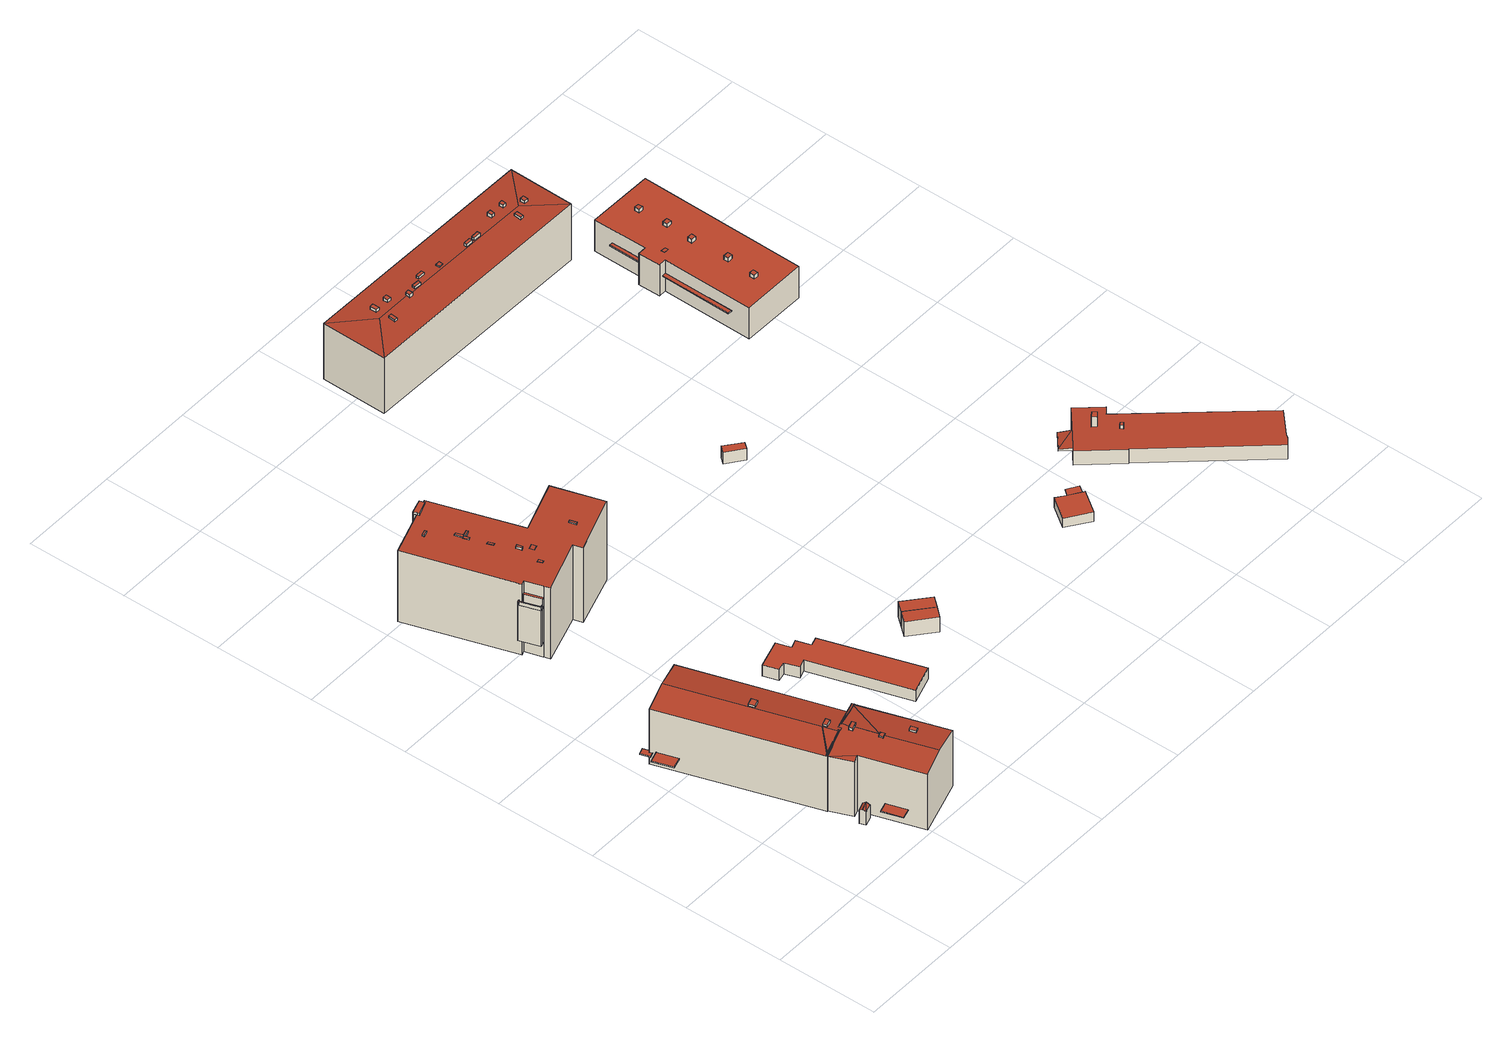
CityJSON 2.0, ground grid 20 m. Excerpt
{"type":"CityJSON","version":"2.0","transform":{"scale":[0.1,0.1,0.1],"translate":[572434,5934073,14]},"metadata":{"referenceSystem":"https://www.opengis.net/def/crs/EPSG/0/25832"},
"CityObjects":{
"building1":{"type":"Building","attributes":{"Grundfläche 2D":"2.529711","Grundhöhe NN":"16.022"},"geometry":[{"type":"Solid","lod":"3","boundaries":[[[[0,1,2]],[[3,0,4,5]],[[0,3,1]],[[4,0,2,6,7]],[[5,4,7,8]],[[1,3,5,8,9]],[[2,1,9,6]],[[7,6,9,8]]]],"semantics":{"surfaces":[{"type":"RoofSurface"},{"type":"WallSurface"},{"type":"GroundSurface"}],"values":[[0,0,0,1,1,1,1,2]]}}]},
"building2":{"type":"Building","attributes":{"Grundfläche 2D":"562.585446","Grundhöhe NN":"16.022"},"children":["building2-1","building2-2","building2-3","building2-4","building2-5","building2-6","building2-7","building2-8","building2-9","building2-10"],"geometry":[{"type":"Solid","lod":"3","boundaries":[[[[10,11,12]],[[13,14,15,16,17,18,17,19]],[[14,20,21,22,23,24,25,18,17,16,15]],[[26,27,28,12,11,29,30,13,19,17,18,25,24,23,31,32]],[[33,34,35,36,35,37]],[[38,39,40,34,33,37]],[[26,32,41,42,43,44,45,34,40,39,38,46,27]],[[45,47,36,35,34]],[[10,12,48,49]],[[11,10,49,50]],[[29,11,50,51,30]],[[14,13,30,51,52]],[[20,14,52,53]],[[21,20,53,54]],[[22,21,54,55]],[[42,41,32,31,23,22,55,56,43]],[[48,12,28,27,46,38,37,35,36,57,58]],[[44,43,56,59]],[[60,47,45,44,59,61,62]],[[61,57,36,47,60,62]],[[49,48,58,57,61,59,56,55,54,53,52,51,50]]]],"semantics":{"surfaces":[{"type":"RoofSurface"},{"type":"WallSurface"},{"type":"GroundSurface"}],"values":[[0,0,0,0,0,0,0,0,1,1,1,1,1,1,1,1,1,1,1,1,2]]}}]},
"building2-1":{"type":"BuildingInstallation","parents":["building2"],"geometry":[{"type":"MultiSurface","lod":"3","boundaries":[[[63,64,65,66,67,68,69]],[[70,67,66,65,64,71,72,19]],[[68,67,70,73]],[[73,17,74,63,69,68]],[[64,63,74,71]]],"semantics":{"surfaces":[{"type":"RoofSurface"},{"type":"WallSurface"}],"values":[0,1,1,1,1]}}]},
"building2-2":{"type":"BuildingInstallation","parents":["building2"],"geometry":[{"type":"MultiSurface","lod":"3","boundaries":[[[75,76,77,78,79,80]],[[81,82,76,75]],[[82,18,77,76]],[[18,83,78,77]],[[79,78,83,84]],[[25,85,81,75,80,79,84]]],"semantics":{"surfaces":[{"type":"RoofSurface"},{"type":"WallSurface"}],"values":[0,1,1,1,1,1]}}]},
"building2-3":{"type":"BuildingInstallation","parents":["building2"],"geometry":[{"type":"MultiSurface","lod":"3","boundaries":[[[86,24,31]],[[24,23,31]],[[87,23,24]],[[88,23,87,89,90,91,92,93]],[[94,91,90,89,87,24,86,24,16]],[[94,15,21,22,93,92,91]],[[23,88,93,22]]],"semantics":{"surfaces":[{"type":"RoofSurface"},{"type":"WallSurface"}],"values":[0,0,0,0,1,1,1]}}]},
"building2-4":{"type":"BuildingInstallation","parents":["building2"],"geometry":[{"type":"MultiSurface","lod":"3","boundaries":[[[95,96,97,98]],[[98,97,99,100]],[[95,98,100,101]],[[96,95,101,102]],[[97,96,102,99]]],"semantics":{"surfaces":[{"type":"RoofSurface"},{"type":"WallSurface"}],"values":[0,1,1,1,1]}}]},
"building2-5":{"type":"BuildingInstallation","parents":["building2"],"geometry":[{"type":"MultiSurface","lod":"3","boundaries":[[[103,104,105,106]],[[106,105,107,108]],[[103,106,108,109]],[[109,110,104,103]],[[105,104,110,107]]],"semantics":{"surfaces":[{"type":"RoofSurface"},{"type":"WallSurface"}],"values":[0,1,1,1,1]}}]},
"building2-6":{"type":"BuildingInstallation","parents":["building2"],"geometry":[{"type":"MultiSurface","lod":"3","boundaries":[[[111,112,113,39,33,114,115,35,116,38]],[[46,117,118,113,112,111]],[[33,119,115,114,33,39,113,118,39]],[[35,37,38,46,111,38,116]]],"semantics":{"surfaces":[{"type":"RoofSurface"},{"type":"WallSurface"}],"values":[0,1,1,1]}}]},
"building2-7":{"type":"BuildingInstallation","parents":["building2"],"geometry":[{"type":"MultiSurface","lod":"3","boundaries":[[[120,121,122,123]],[[124,125,123,122]],[[120,123,125,126]],[[121,120,126,127]],[[127,124,122,121]]],"semantics":{"surfaces":[{"type":"RoofSurface"},{"type":"WallSurface"}],"values":[0,1,1,1,1]}}]},
"building2-8":{"type":"BuildingInstallation","parents":["building2"],"geometry":[{"type":"MultiSurface","lod":"3","boundaries":[[[128,129,130,131]],[[132,133,131,130]],[[133,134,128,131]],[[134,135,129,128]],[[135,132,130,129]],[[135,134,133,132]]],"semantics":{"surfaces":[{"type":"RoofSurface"},{"type":"WallSurface"},{"type":"OuterCeilingSurface"}],"values":[0,1,1,1,1,2]}}]},
"building2-9":{"type":"BuildingInstallation","parents":["building2"],"geometry":[{"type":"MultiSurface","lod":"3","boundaries":[[[136,137,138,139,60,140]],[[62,141,140,60]],[[142,143,139,138]],[[141,144,136,140]],[[144,145,137,136]],[[145,142,138,137]],[[143,62,60,139]],[[143,142,145,144,141,62]]],"semantics":{"surfaces":[{"type":"RoofSurface"},{"type":"WallSurface"},{"type":"OuterCeilingSurface"}],"values":[0,1,1,1,1,1,1,2]}}]},
"building2-10":{"type":"BuildingInstallation","parents":["building2"],"geometry":[{"type":"MultiSurface","lod":"3","boundaries":[[[146,147,148,149]],[[146,150,151,147]],[[148,147,151,152]],[[149,148,152,153]],[[146,149,153,150]],[[151,150,153,152]]],"semantics":{"surfaces":[{"type":"RoofSurface"},{"type":"WallSurface"},{"type":"OuterCeilingSurface"}],"values":[0,1,1,1,1,2]}}]},
"building3":{"type":"Building","attributes":{"Grundfläche 2D":"429.213525","Grundhöhe NN":"15.948"},"children":["building3-1","building3-2","building3-3","building3-4","building3-5","building3-6","building3-7","building3-8","building3-9","building3-10","building3-11","building3-12"],"geometry":[{"type":"Solid","lod":"3","boundaries":[[[[154,155,156]],[[157,158,159,160,161,162,163,154,156,155,164,165,166,167,168,169,170,171,172,173,174]],[[175,176,177,178,179,180,181,182,183,184]],[[160,159,185,186]],[[161,160,186,187]],[[162,161,187,188]],[[163,162,188,189]],[[190,164,155,154,191,192]],[[154,163,189,191]],[[179,178,167,166,165,164,190,193,194,195,196,197,198,180]],[[176,199,169,168,167,178,177]],[[200,201,202,203,196,195]],[[169,199,176,175,184,204,171,170]],[[205,206,207,202,201,208]],[[204,184,206,205,171]],[[172,171,205,209]],[[173,172,209,210]],[[174,173,210,211]],[[157,174,211,212]],[[158,157,212,213]],[[159,158,213,185]],[[184,183,214,206]],[[183,182,215,214]],[[181,180,198,216]],[[182,181,216,215]],[[208,201,200,195,194,193,190,192,191,189,188,187,186,185,213,212,211,210,209,205]],[[202,207,206,214,215,216,198,197,196,203]]]],"semantics":{"surfaces":[{"type":"RoofSurface"},{"type":"WallSurface"},{"type":"GroundSurface"}],"values":[[0,0,0,1,1,1,1,1,1,1,1,1,1,1,1,1,1,1,1,1,1,1,1,1,1,2,2]]}}]},
"building3-1":{"type":"BuildingInstallation","parents":["building3"],"geometry":[{"type":"MultiSurface","lod":"3","boundaries":[[[217,218,219,220,221,222,223]],[[222,224,225,223]],[[226,227,218,217,223,225]],[[227,228,219,218]],[[220,219,228,229]]],"semantics":{"surfaces":[{"type":"RoofSurface"},{"type":"WallSurface"}],"values":[0,1,1,1,1]}}]},
"building3-2":{"type":"BuildingInstallation","parents":["building3"],"geometry":[{"type":"MultiSurface","lod":"3","boundaries":[[[230,231,232,233]],[[233,232,234,235]],[[230,233,235,236]],[[231,230,236,237]],[[232,231,237,234]]],"semantics":{"surfaces":[{"type":"RoofSurface"},{"type":"WallSurface"}],"values":[0,1,1,1,1]}}]},
"building3-3":{"type":"BuildingInstallation","parents":["building3"],"geometry":[{"type":"MultiSurface","lod":"3","boundaries":[[[222,221,238,239,240]],[[221,241,242,238]],[[242,243,239,238]],[[243,244,240,239]],[[244,224,222,240]]],"semantics":{"surfaces":[{"type":"RoofSurface"},{"type":"WallSurface"}],"values":[0,1,1,1,1]}}]},
"building3-4":{"type":"BuildingInstallation","parents":["building3"],"geometry":[{"type":"MultiSurface","lod":"3","boundaries":[[[245,246,247,248]],[[249,248,247,220,229]],[[249,250,245,248]],[[241,221,246,245,250]],[[221,220,247,246]]],"semantics":{"surfaces":[{"type":"RoofSurface"},{"type":"WallSurface"}],"values":[0,1,1,1,1]}}]},
"building3-5":{"type":"BuildingInstallation","parents":["building3"],"geometry":[{"type":"MultiSurface","lod":"3","boundaries":[[[251,252,253,254]],[[253,252,255,256]],[[254,253,256,257]],[[251,254,257,258]],[[252,251,258,255]]],"semantics":{"surfaces":[{"type":"RoofSurface"},{"type":"WallSurface"}],"values":[0,1,1,1,1]}}]},
"building3-6":{"type":"BuildingInstallation","parents":["building3"],"geometry":[{"type":"MultiSurface","lod":"3","boundaries":[[[259,260,261,262,263,264,265]],[[266,263,262,261,267,268]],[[266,161,162,264,263]],[[162,163,265,264]],[[156,260,259,265,163,154]],[[156,267,261,260]]],"semantics":{"surfaces":[{"type":"RoofSurface"},{"type":"WallSurface"}],"values":[0,1,1,1,1,1]}}]},
"building3-7":{"type":"BuildingInstallation","parents":["building3"],"geometry":[{"type":"MultiSurface","lod":"3","boundaries":[[[269,270,271,272]],[[272,271,273]],[[269,272,273,274]],[[269,274,270]]],"semantics":{"surfaces":[{"type":"RoofSurface"},{"type":"WallSurface"}],"values":[0,1,1,1]}}]},
"building3-8":{"type":"BuildingInstallation","parents":["building3"],"geometry":[{"type":"MultiSurface","lod":"3","boundaries":[[[275,276,277,278]],[[275,278,279,280]],[[278,277,281,279]],[[276,275,280,282]],[[277,276,282,281]]],"semantics":{"surfaces":[{"type":"RoofSurface"},{"type":"WallSurface"}],"values":[0,1,1,1,1]}}]},
"building3-9":{"type":"BuildingInstallation","parents":["building3"],"geometry":[{"type":"MultiSurface","lod":"3","boundaries":[[[283,284,285,286]],[[286,285,287,288]],[[283,286,288,289]],[[284,283,289,290]],[[285,284,290,287]]],"semantics":{"surfaces":[{"type":"RoofSurface"},{"type":"WallSurface"}],"values":[0,1,1,1,1]}}]},
"building3-10":{"type":"BuildingInstallation","parents":["building3"],"geometry":[{"type":"MultiSurface","lod":"3","boundaries":[[[291,292,293,294]],[[291,294,295,296]],[[292,291,296,297]],[[294,293,298,295]],[[293,292,297,298]]],"semantics":{"surfaces":[{"type":"RoofSurface"},{"type":"WallSurface"}],"values":[0,1,1,1,1]}}]},
"building3-11":{"type":"BuildingInstallation","parents":["building3"],"geometry":[{"type":"MultiSurface","lod":"3","boundaries":[[[199,299,300,301,204,302]],[[177,299,199,176]],[[303,304,300,299,177]],[[304,305,301,300]],[[184,204,301,305,183]],[[175,176,199,302,204,184]]],"semantics":{"surfaces":[{"type":"RoofSurface"},{"type":"WallSurface"}],"values":[0,1,1,1,1,1]}}]},
"building3-12":{"type":"BuildingInstallation","parents":["building3"],"geometry":[{"type":"MultiSurface","lod":"3","boundaries":[[[306,305,304,307,308,309,310,311]],[[303,312,307,304]],[[312,313,308,307]],[[313,179,309,308]],[[180,310,309,179]],[[180,181,311,310]],[[181,182,306,311]],[[182,183,305,306]]],"semantics":{"surfaces":[{"type":"RoofSurface"},{"type":"WallSurface"}],"values":[0,1,1,1,1,1,1,1]}}]},
"building4":{"type":"Building","attributes":{"Grundfläche 2D":"149.484600","Grundhöhe NN":"15.418"},"geometry":[{"type":"Solid","lod":"3","boundaries":[[[[314,315,316,317,318,319,320,321,322,323,324,325]],[[326,327,322,321]],[[327,328,323,322]],[[328,329,324,323]],[[329,330,325,324]],[[330,331,314,325]],[[331,332,315,314]],[[332,333,316,315]],[[333,334,317,316]],[[334,335,318,317]],[[335,336,319,318]],[[336,337,320,319]],[[337,326,321,320]],[[328,327,326,337,336,335,334,333,332,331,330,329]]]],"semantics":{"surfaces":[{"type":"RoofSurface"},{"type":"WallSurface"},{"type":"GroundSurface"}],"values":[[0,1,1,1,1,1,1,1,1,1,1,1,1,2]]}}]},
"building5":{"type":"Building","attributes":{"Grundfläche 2D":"14.480461","Grundhöhe NN":"15.631"},"geometry":[{"type":"Solid","lod":"3","boundaries":[[[[338,339,340,341]],[[342,343,341,340]],[[343,344,338,341]],[[344,345,339,338]],[[345,342,340,339]],[[345,344,343,342]]]],"semantics":{"surfaces":[{"type":"RoofSurface"},{"type":"WallSurface"},{"type":"GroundSurface"}],"values":[[0,1,1,1,1,2]]}}]},
"building6":{"type":"Building","attributes":{"Grundfläche 2D":"14.903330","Grundhöhe NN":"15.633"},"geometry":[{"type":"Solid","lod":"3","boundaries":[[[[346,339,338,347]],[[344,348,347,338]],[[348,349,346,347]],[[349,345,339,346]],[[345,344,338,339]],[[345,349,348,344]]]],"semantics":{"surfaces":[{"type":"RoofSurface"},{"type":"WallSurface"},{"type":"GroundSurface"}],"values":[[0,1,1,1,1,2]]}}]},
"building7":{"type":"Building","attributes":{"Grundfläche 2D":"6.438020","Grundhöhe NN":"15.010"},"geometry":[{"type":"Solid","lod":"3","boundaries":[[[[350,351,352,353]],[[354,355,353,352]],[[355,356,350,353]],[[356,357,351,350]],[[357,354,352,351]],[[357,356,355,354]]]],"semantics":{"surfaces":[{"type":"RoofSurface"},{"type":"WallSurface"},{"type":"GroundSurface"}],"values":[[0,1,1,1,1,2]]}}]},
"building8":{"type":"Building","attributes":{"Grundfläche 2D":"27.639063","Grundhöhe NN":"15.184"},"children":["building8-1"],"geometry":[{"type":"Solid","lod":"3","boundaries":[[[[358,359,360,361,362,363]],[[359,358,364,365]],[[360,359,365,366]],[[361,360,366,367]],[[363,362,361,367,364,358]],[[367,366,365,364]]]],"semantics":{"surfaces":[{"type":"RoofSurface"},{"type":"WallSurface"},{"type":"GroundSurface"}],"values":[[0,1,1,1,1,2]]}}]},
"building8-1":{"type":"BuildingInstallation","parents":["building8"],"geometry":[{"type":"MultiSurface","lod":"3","boundaries":[[[368,369,363,362]],[[370,371,362,363]],[[371,372,368,362]],[[372,373,369,368]],[[373,370,363,369]],[[373,372,371,370]]],"semantics":{"surfaces":[{"type":"RoofSurface"},{"type":"WallSurface"},{"type":"OuterCeilingSurface"}],"values":[0,1,1,1,1,2]}}]},
"building9":{"type":"Building","attributes":{"Grundfläche 2D":"626.751858","Grundhöhe NN":"14.824"},"children":["building9-1","building9-2","building9-3","building9-4","building9-5","building9-6","building9-7","building9-8","building9-9","building9-10","building9-11","building9-12","building9-13"],"geometry":[{"type":"Solid","lod":"3","boundaries":[[[[374,375,376]],[[375,377,378,379,380,376]],[[377,375,374,381,379,378]],[[380,379,381]],[[382,383,374,376]],[[383,384,381,374]],[[384,385,380,381]],[[385,382,376,380]],[[385,384,383,382]]]],"semantics":{"surfaces":[{"type":"RoofSurface"},{"type":"WallSurface"},{"type":"GroundSurface"}],"values":[[0,0,0,0,1,1,1,1,2]]}}]},
"building9-1":{"type":"BuildingInstallation","parents":["building9"],"geometry":[{"type":"MultiSurface","lod":"3","boundaries":[[[386,387,388,389]],[[389,388,390,391]],[[386,389,391,392]],[[387,386,392,393]],[[388,387,393,390]]],"semantics":{"surfaces":[{"type":"RoofSurface"},{"type":"WallSurface"}],"values":[0,1,1,1,1]}}]},
"building9-2":{"type":"BuildingInstallation","parents":["building9"],"geometry":[{"type":"MultiSurface","lod":"3","boundaries":[[[394,395,396,397,398]],[[399,400,396,395]],[[398,397,396,400,378,401]],[[401,402,394,398]],[[399,395,394,402,377]]],"semantics":{"surfaces":[{"type":"RoofSurface"},{"type":"WallSurface"}],"values":[0,1,1,1,1]}}]},
"building9-3":{"type":"BuildingInstallation","parents":["building9"],"geometry":[{"type":"MultiSurface","lod":"3","boundaries":[[[403,404,405,406]],[[405,404,407,408]],[[406,405,408,409]],[[403,406,409,410]],[[404,403,410,407]]],"semantics":{"surfaces":[{"type":"RoofSurface"},{"type":"WallSurface"}],"values":[0,1,1,1,1]}}]},
"building9-4":{"type":"BuildingInstallation","parents":["building9"],"geometry":[{"type":"MultiSurface","lod":"3","boundaries":[[[411,412,413,414]],[[414,413,415,416]],[[411,414,416,417]],[[412,411,417,418]],[[413,412,418,415]]],"semantics":{"surfaces":[{"type":"RoofSurface"},{"type":"WallSurface"}],"values":[0,1,1,1,1]}}]},
"building9-5":{"type":"BuildingInstallation","parents":["building9"],"geometry":[{"type":"MultiSurface","lod":"3","boundaries":[[[419,420,421,422]],[[422,421,423,424]],[[419,422,424,425]],[[420,419,425,426]],[[421,420,426,423]]],"semantics":{"surfaces":[{"type":"RoofSurface"},{"type":"WallSurface"}],"values":[0,1,1,1,1]}}]},
"building9-6":{"type":"BuildingInstallation","parents":["building9"],"geometry":[{"type":"MultiSurface","lod":"3","boundaries":[[[427,428,429,430]],[[428,427,431,432]],[[430,429,433,434]],[[427,430,434,431]],[[429,428,432,433]]],"semantics":{"surfaces":[{"type":"RoofSurface"},{"type":"WallSurface"}],"values":[0,1,1,1,1]}}]},
"building9-7":{"type":"BuildingInstallation","parents":["building9"],"geometry":[{"type":"MultiSurface","lod":"3","boundaries":[[[435,436,437,438]],[[438,437,439,440]],[[435,438,440,441]],[[436,435,441,442]],[[437,436,442,439]]],"semantics":{"surfaces":[{"type":"RoofSurface"},{"type":"WallSurface"}],"values":[0,1,1,1,1]}}]},
"building9-8":{"type":"BuildingInstallation","parents":["building9"],"geometry":[{"type":"MultiSurface","lod":"3","boundaries":[[[443,444,445,446]],[[446,445,447,448]],[[443,446,448,449]],[[444,443,449,450]],[[445,444,450,447]]],"semantics":{"surfaces":[{"type":"RoofSurface"},{"type":"WallSurface"}],"values":[0,1,1,1,1]}}]},
"building9-9":{"type":"BuildingInstallation","parents":["building9"],"geometry":[{"type":"MultiSurface","lod":"3","boundaries":[[[451,452,453,454]],[[454,453,455,456]],[[451,454,456,457]],[[452,451,457,458]],[[453,452,458,455]]],"semantics":{"surfaces":[{"type":"RoofSurface"},{"type":"WallSurface"}],"values":[0,1,1,1,1]}}]},
"building9-10":{"type":"BuildingInstallation","parents":["building9"],"geometry":[{"type":"MultiSurface","lod":"3","boundaries":[[[459,460,461,462]],[[462,461,463,464]],[[459,462,464,465]],[[460,459,465,466]],[[461,460,466,463]]],"semantics":{"surfaces":[{"type":"RoofSurface"},{"type":"WallSurface"}],"values":[0,1,1,1,1]}}]},
"building9-11":{"type":"BuildingInstallation","parents":["building9"],"geometry":[{"type":"MultiSurface","lod":"3","boundaries":[[[467,468,469,470]],[[470,469,471,472]],[[467,470,472,473]],[[468,467,473,474]],[[469,468,474,471]]],"semantics":{"surfaces":[{"type":"RoofSurface"},{"type":"WallSurface"}],"values":[0,1,1,1,1]}}]},
"building9-12":{"type":"BuildingInstallation","parents":["building9"],"geometry":[{"type":"MultiSurface","lod":"3","boundaries":[[[475,476,477,478]],[[478,477,479,480]],[[475,478,480,481]],[[476,475,481,482]],[[477,476,482,479]]],"semantics":{"surfaces":[{"type":"RoofSurface"},{"type":"WallSurface"}],"values":[0,1,1,1,1]}}]},
"building9-13":{"type":"BuildingInstallation","parents":["building9"],"geometry":[{"type":"MultiSurface","lod":"3","boundaries":[[[483,484,485,486]],[[486,485,487,488]],[[483,486,488,489]],[[484,483,489,490]],[[485,484,490,487]]],"semantics":{"surfaces":[{"type":"RoofSurface"},{"type":"WallSurface"}],"values":[0,1,1,1,1]}}]},
"building10":{"type":"Building","attributes":{"Grundfläche 2D":"284.066769","Grundhöhe NN":"15.410"},"children":["building10-1","building10-2","building10-3"],"geometry":[{"type":"Solid","lod":"3","boundaries":[[[[491,492,493,494,495,496,497,498,499,500,501,502,503]],[[494,493,492,504,505,495]],[[496,495,505,506]],[[497,496,506,507]],[[499,498,497,507,508]],[[500,499,508,509]],[[501,500,509,510]],[[502,501,510,511]],[[503,502,511,512]],[[491,503,512,513]],[[492,491,513,504]],[[504,513,512,511,510,509,508,507,506,505]]]],"semantics":{"surfaces":[{"type":"RoofSurface"},{"type":"WallSurface"},{"type":"GroundSurface"}],"values":[[0,1,1,1,1,1,1,1,1,1,1,2]]}}]},
"building10-1":{"type":"BuildingInstallation","parents":["building10"],"geometry":[{"type":"MultiSurface","lod":"3","boundaries":[[[514,515,516,517]],[[517,516,518,519]],[[514,517,519,520]],[[515,514,520,521]],[[516,515,521,518]]],"semantics":{"surfaces":[{"type":"RoofSurface"},{"type":"WallSurface"}],"values":[0,1,1,1,1]}}]},
"building10-2":{"type":"BuildingInstallation","parents":["building10"],"geometry":[{"type":"MultiSurface","lod":"3","boundaries":[[[522,523,524,525]],[[523,522,526,527]],[[528,524,523,527]],[[528,529,525,524]],[[529,526,522,525]]],"semantics":{"surfaces":[{"type":"RoofSurface"},{"type":"WallSurface"}],"values":[0,1,1,1,1]}}]},
"building10-3":{"type":"BuildingInstallation","parents":["building10"],"geometry":[{"type":"MultiSurface","lod":"3","boundaries":[[[530,531,532]],[[530,532,533]],[[534,535,532,531]],[[535,536,533,532]],[[536,537,530,533]],[[537,534,531,530]],[[537,536,535,534]]],"semantics":{"surfaces":[{"type":"RoofSurface"},{"type":"WallSurface"},{"type":"OuterCeilingSurface"}],"values":[0,0,1,1,1,1,2]}}]},
"building11":{"type":"Building","attributes":{"Grundfläche 2D":"438.341588","Grundhöhe NN":"15.550"},"children":["building11-1","building11-2","building11-3","building11-4","building11-5","building11-6","building11-7","building11-8"],"geometry":[{"type":"Solid","lod":"3","boundaries":[[[[538,539,540,541,542,543,544,545]],[[538,545,546,547]],[[539,538,547,548]],[[549,540,539,548,550,551]],[[540,549,551,550,552,541]],[[542,541,552,553]],[[554,543,542,553,555,556]],[[543,554,556,555,557,544]],[[545,544,557,546]],[[546,557,555,553,552,550,548,547]]]],"semantics":{"surfaces":[{"type":"RoofSurface"},{"type":"WallSurface"},{"type":"GroundSurface"}],"values":[[0,1,1,1,1,1,1,1,1,2]]}}]},
"building11-1":{"type":"BuildingInstallation","parents":["building11"],"geometry":[{"type":"MultiSurface","lod":"3","boundaries":[[[558,559,560,561]],[[561,560,562,563]],[[558,561,563,564]],[[559,558,564,565]],[[560,559,565,562]]],"semantics":{"surfaces":[{"type":"RoofSurface"},{"type":"WallSurface"}],"values":[0,1,1,1,1]}}]},
"building11-2":{"type":"BuildingInstallation","parents":["building11"],"geometry":[{"type":"MultiSurface","lod":"3","boundaries":[[[566,567,568,569]],[[569,568,570,571]],[[566,569,571,572]],[[567,566,572,573]],[[568,567,573,570]]],"semantics":{"surfaces":[{"type":"RoofSurface"},{"type":"WallSurface"}],"values":[0,1,1,1,1]}}]},
"building11-3":{"type":"BuildingInstallation","parents":["building11"],"geometry":[{"type":"MultiSurface","lod":"3","boundaries":[[[574,575,576,577]],[[575,574,578,579]],[[580,581,577,576]],[[581,578,574,577]],[[576,575,579,580]]],"semantics":{"surfaces":[{"type":"RoofSurface"},{"type":"WallSurface"}],"values":[0,1,1,1,1]}}]},
"building11-4":{"type":"BuildingInstallation","parents":["building11"],"geometry":[{"type":"MultiSurface","lod":"3","boundaries":[[[582,583,584,585]],[[585,584,586,587]],[[582,585,587,588]],[[583,582,588,589]],[[584,583,589,586]]],"semantics":{"surfaces":[{"type":"RoofSurface"},{"type":"WallSurface"}],"values":[0,1,1,1,1]}}]},
"building11-5":{"type":"BuildingInstallation","parents":["building11"],"geometry":[{"type":"MultiSurface","lod":"3","boundaries":[[[590,591,592,593]],[[593,592,594,595]],[[590,593,595,596]],[[591,590,596,597]],[[592,591,597,594]]],"semantics":{"surfaces":[{"type":"RoofSurface"},{"type":"WallSurface"}],"values":[0,1,1,1,1]}}]},
"building11-6":{"type":"BuildingInstallation","parents":["building11"],"geometry":[{"type":"MultiSurface","lod":"3","boundaries":[[[598,599,600,601]],[[601,600,602,603]],[[598,601,603,604]],[[599,598,604,605]],[[600,599,605,602]]],"semantics":{"surfaces":[{"type":"RoofSurface"},{"type":"WallSurface"}],"values":[0,1,1,1,1]}}]},
"building11-7":{"type":"BuildingInstallation","parents":["building11"],"geometry":[{"type":"MultiSurface","lod":"3","boundaries":[[[606,607,608,549]],[[609,551,549,608]],[[551,610,606,549]],[[610,611,607,606]],[[611,609,608,607]],[[611,610,551,609]]],"semantics":{"surfaces":[{"type":"RoofSurface"},{"type":"WallSurface"},{"type":"OuterCeilingSurface"}],"values":[0,1,1,1,1,2]}}]},
"building11-8":{"type":"BuildingInstallation","parents":["building11"],"geometry":[{"type":"MultiSurface","lod":"3","boundaries":[[[612,613,614,554]],[[615,556,554,614]],[[556,616,612,554]],[[616,617,613,612]],[[617,615,614,613]],[[617,616,556,615]]],"semantics":{"surfaces":[{"type":"RoofSurface"},{"type":"WallSurface"},{"type":"OuterCeilingSurface"}],"values":[0,1,1,1,1,2]}}]}
},
"vertices":[
[150,100,53],[134,87,50],[152,93,49],[132,93,53],[148,106,49],[130,99,50],[152,93,20],[148,106,20],[130,99,20],[134,87,20],
[138,115,144],[151,120,146],[120,158,144],[242,18,153],[298,35,146],[243,202,146],[242,201,146],[210,119,153],[196,162,153],[212,111,153],[244,204,146],[243,204,146],[242,205,146],[188,186,153],[189,184,153],[193,169,153],[180,184,152],[182,178,152],[172,175,151],[179,33,146],[189,0,146],[187,186,153],[181,184,152],[124,162,147],[163,204,154],[119,158,146],[119,157,146],[120,158,146],[172,175,154],[171,177,154],[165,196,154],[187,186,151],[188,186,151],[225,199,145],[131,494,146],[77,476,154],[174,175,154],[22,459,146],[120,158,20],[138,115,20],[151,120,20],[189,0,20],[298,35,20],[244,204,20],[243,204,20],[242,205,20],[225,199,20],[119,157,20],[119,158,20],[131,494,20],[22,459,48],[22,459,20],[22,459,46],
[204,117,155],[206,109,155],[211,111,155],[212,111,155],[215,112,155],[212,120,155],[210,119,155],[215,112,153],[206,109,152],[211,111,153],[212,120,153],[204,117,152],
[186,166,158],[188,159,158],[196,162,158],[202,164,158],[200,171,158],[187,167,158],[186,166,152],[188,159,152],[202,164,152],[200,171,152],[187,167,152],
[188,183,153],[226,195,150],[225,199,150],[241,200,149],[242,201,148],[243,201,148],[243,202,148],[242,205,148],[243,201,146],
[252,76,154],[260,79,154],[256,91,154],[248,88,154],[256,91,149],[248,88,150],[252,76,150],[260,79,149],
[178,209,158],[165,205,158],[167,197,158],[180,201,158],[167,197,154],[180,201,152],[178,209,152],[165,205,154],
[174,175,155],[173,176,155],[173,178,155],[123,162,147],[119,160,146],[120,158,147],[173,176,154],[173,178,154],[123,162,146],
[128,319,158],[141,324,158],[138,335,158],[124,331,158],[138,335,152],[124,331,154],[128,319,154],[141,324,152],
[147,66,55],[159,27,55],[179,33,55],[166,72,55],[179,33,53],[166,72,53],[147,66,53],[159,27,53],
[21,473,48],[9,469,48],[15,450,48],[24,453,48],[25,460,48],[25,460,46],[15,450,46],[24,453,46],[21,473,46],[9,469,46],
[39,408,52],[26,447,52],[4,440,52],[16,401,52],[39,408,50],[26,447,50],[4,440,50],[16,401,50],
[111,1027,186],[110,1027,186],[111,1026,186],[325,795,198],[294,893,198],[199,862,189],[143,1037,189],[138,1035,189],[135,1042,189],[108,1033,186],[29,1001,180],[94,796,179],[94,795,179],[96,790,179],[99,791,179],[103,793,180],[114,760,180],[114,759,180],[118,747,180],[215,779,188],[220,761,188],[114,760,134],[103,793,134],[99,791,134],[96,790,134],[94,795,134],[94,796,134],[90,795,134],[103,755,134],[109,757,134],[114,759,134],[199,862,19],[143,1037,19],[138,1035,19],[135,1042,19],[108,1033,19],[29,1001,19],[111,1027,19],[110,1027,19],[94,796,19],[94,795,19],[96,790,19],[96,790,53],[94,795,53],[94,796,53],[103,793,155],[99,791,19],[103,793,19],[103,793,53],[99,791,53],[114,759,155],[114,759,19],[114,759,53],[114,760,53],[114,760,19],[118,747,19],[215,779,19],[220,761,19],[325,795,19],[294,893,19],[109,757,53],[103,755,53],[90,795,53],
[116,929,187],[119,922,187],[123,924,187],[121,930,187],[120,934,187],[117,933,187],[115,933,187],[117,933,185],[115,933,185],[116,929,185],[119,922,185],[123,924,185],[121,930,185],
[156,851,190],[152,849,190],[155,838,190],[159,840,190],[155,838,185],[159,840,185],[156,851,185],[152,849,185],
[122,935,187],[117,949,187],[112,948,187],[120,934,185],[122,935,185],[117,949,185],[112,948,185],
[130,937,190],[120,934,190],[121,930,190],[131,934,190],[131,934,186],[130,937,186],
[135,894,186],[130,893,186],[134,882,186],[138,883,186],[130,893,185],[134,882,185],[138,883,185],[135,894,185],
[111,1027,191],[111,1026,191],[112,1022,191],[113,1023,191],[139,1032,191],[135,1042,191],[108,1033,191],[139,1032,189],[112,1022,186],[113,1023,186],
[174,834,187],[165,831,186],[168,822,186],[177,825,187],[177,825,186],[174,834,186],
[250,816,194],[254,802,194],[258,804,194],[254,817,194],[254,817,192],[250,816,192],[258,804,192],[254,802,192],
[80,986,187],[90,989,187],[89,993,187],[79,990,187],[89,993,184],[79,990,183],[80,986,183],[90,989,184],
[155,803,185],[150,802,185],[153,793,185],[158,794,185],[158,794,184],[155,803,184],[150,802,184],[153,793,184],
[99,791,155],[109,758,155],[109,757,155],[114,760,155],[109,758,134],[109,758,142],[109,757,142],
[103,755,142],[104,757,142],[92,794,142],[94,795,142],[94,796,142],[90,795,142],[104,757,134],[92,794,134],
[311,452,39],[320,423,39],[337,428,39],[346,400,39],[363,406,39],[423,216,39],[478,234,39],[417,424,39],[400,419,39],[391,447,39],[375,441,39],[366,469,39],[417,424,14],[400,419,14],[391,447,14],[375,441,14],[366,469,14],[311,452,14],[320,423,14],[337,428,14],[346,400,14],[363,406,14],[423,216,14],[478,234,14],
[593,308,50],[547,347,50],[531,328,50],[577,289,50],[531,328,16],[577,289,16],[593,308,16],[547,347,16],
[563,366,50],[609,327,50],[609,327,16],[563,366,16],
[672,828,36],[704,804,36],[713,816,36],[682,841,36],[713,816,10],[682,841,10],[672,828,10],[704,804,10],
[935,335,33],[905,293,33],[949,262,34],[978,304,34],[974,307,34],[953,322,33],[935,335,12],[905,293,12],[949,262,12],[978,304,12],
[983,320,34],[962,334,33],[953,322,31],[974,307,31],[983,320,31],[962,334,31],
[414,1343,135],[480,1407,138],[416,1473,135],[552,1406,138],[559,1405,138],[837,1400,138],[900,1466,135],[898,1336,135],[416,1473,8],[414,1343,8],[898,1336,8],[900,1466,8],
[787,1416,144],[794,1416,144],[795,1425,144],[787,1425,144],[795,1425,137],[787,1425,137],[787,1416,137],[794,1416,137],
[552,1409,144],[551,1399,144],[559,1399,144],[559,1405,144],[559,1409,144],[551,1399,138],[559,1399,138],[559,1409,138],[552,1409,138],
[639,1407,140],[648,1407,140],[648,1415,140],[639,1415,140],[648,1407,138],[648,1415,138],[639,1415,138],[639,1407,138],
[726,1403,144],[741,1403,144],[741,1409,144],[726,1409,144],[741,1409,138],[726,1409,138],[726,1403,138],[741,1403,138],
[815,1390,142],[814,1376,142],[821,1376,142],[822,1390,142],[821,1376,137],[822,1390,138],[815,1390,138],[814,1376,137],
[610,1422,143],[596,1422,143],[596,1416,143],[610,1416,143],[610,1422,137],[596,1422,137],[596,1416,138],[610,1416,138],
[856,1404,144],[848,1404,144],[848,1395,144],[856,1395,144],[848,1395,138],[856,1395,137],[856,1404,137],[848,1404,138],
[519,1430,144],[519,1420,144],[527,1420,144],[527,1430,144],[527,1420,137],[527,1430,137],[519,1430,137],[519,1420,138],
[587,1405,143],[588,1411,143],[574,1412,143],[573,1406,143],[574,1412,138],[573,1406,138],[587,1405,138],[588,1411,138],
[818,1416,144],[825,1416,144],[825,1425,144],[818,1425,144],[825,1425,137],[818,1425,137],[818,1416,137],[825,1416,137],
[496,1433,144],[489,1433,144],[489,1420,144],[496,1420,144],[489,1420,138],[496,1420,138],[496,1433,137],[489,1433,137],
[720,1403,144],[720,1409,144],[706,1409,144],[706,1403,144],[706,1409,138],[706,1403,138],[720,1403,138],[720,1409,138],
[498,1396,142],[492,1396,142],[491,1382,142],[497,1382,142],[491,1382,137],[497,1382,137],[498,1396,138],[492,1396,138],
[1142,392,54],[1104,436,54],[1074,409,51],[1042,381,47],[1032,373,46],[1093,304,46],[1094,305,46],[1261,114,46],[1267,106,46],[1279,116,47],[1284,123,48],[1322,160,53],[1130,382,53],[1104,436,14],[1032,373,14],[1093,304,14],[1094,305,14],[1267,106,14],[1279,116,14],[1284,123,14],[1322,160,14],[1130,382,14],[1142,392,14],
[1119,345,58],[1123,339,58],[1128,343,58],[1124,348,58],[1128,343,50],[1124,348,50],[1119,345,50],[1123,339,50],
[1093,384,73],[1099,376,73],[1108,384,73],[1102,391,73],[1093,384,50],[1099,376,50],[1108,384,51],[1102,391,51],
[1025,400,39],[1042,381,41],[1074,409,42],[1057,428,37],[1042,381,35],[1074,409,35],[1057,428,35],[1025,400,35],
[1063,1312,87],[933,1314,87],[932,1206,87],[916,1206,87],[916,1162,87],[931,1162,87],[929,981,87],[1058,980,87],[1058,980,16],[1063,1312,16],[933,1314,16],[932,1206,58],[932,1206,16],[932,1206,56],[916,1206,16],[916,1162,16],[931,1162,58],[931,1162,16],[931,1162,56],[929,981,16],
[1004,1218,95],[994,1218,95],[994,1209,95],[1004,1209,95],[994,1209,87],[1004,1209,87],[1004,1218,87],[994,1218,87],
[993,1087,96],[993,1078,96],[1003,1078,96],[1003,1087,96],[1003,1078,87],[1003,1087,87],[993,1087,87],[993,1078,87],
[953,1180,88],[944,1181,88],[944,1174,88],[953,1174,88],[953,1180,87],[944,1181,87],[944,1174,87],[953,1174,87],
[990,1153,96],[1000,1153,96],[1000,1162,96],[990,1162,96],[1000,1162,87],[990,1162,87],[990,1153,87],[1000,1153,87],
[988,1018,96],[997,1018,96],[997,1028,96],[988,1028,96],[997,1028,87],[988,1028,87],[988,1018,87],[997,1018,87],
[992,1277,95],[992,1267,95],[1001,1267,95],[1001,1276,95],[1001,1267,87],[1001,1276,87],[992,1277,87],[992,1267,87],
[932,1276,58],[925,1276,58],[924,1206,58],[924,1206,56],[932,1276,56],[925,1276,56],
[923,1162,58],[921,1019,58],[929,1019,58],[929,1019,56],[923,1162,56],[921,1019,56]
]}
